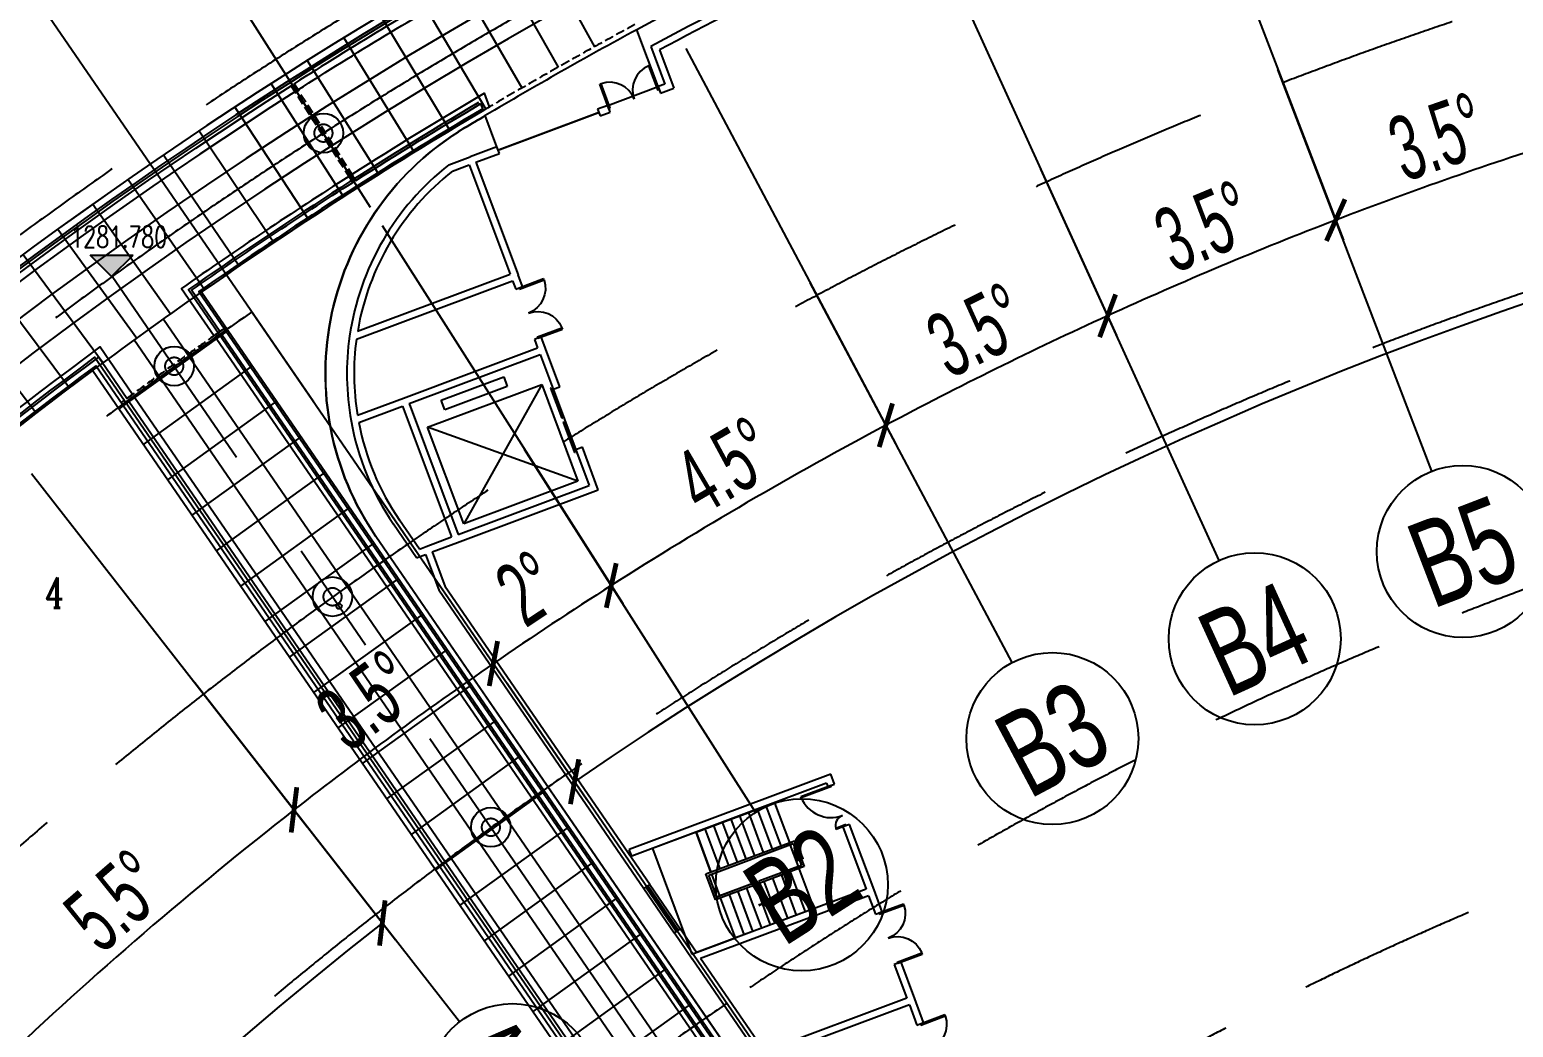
# Model space of a CAD drawing. Extents: x 36903891 to 38126251, y 2073392 to 2924740.
# Drawn here: x 37034211 to 37075620, y 2369613 to 2397440 of the extents above; entities that cross this region are included whole.
import ezdxf
from ezdxf.enums import TextEntityAlignment as Align
from ezdxf.xclip import XClip

# ---------------------------------------------------------------- set-up
doc = ezdxf.new("R2010")
doc.units = 0
doc.header["$LTSCALE"] = 1000
doc.header["$XCLIPFRAME"] = 0
for name, pattern in [('__DASH', [0.35, 0.25, -0.1]), ('CENTER', [2, 1.25, -0.25, 0.25, -0.25]), ('CENTER2', [28.575, 19.05, -3.175, 3.175, -3.175]), ('DASH', [0.35, 0.25, -0.1]), ('HIDDEN', [0.375, 0.25, -0.125])]:
    doc.linetypes.add(name, pattern=pattern)
doc.layers.get('0').update_dxf_attribs({"color": 8})
doc.layers.get('Defpoints').update_dxf_attribs({"color": 8})
for name, color, linetype in [('#幕墙线-平面', 8, 'Continuous'), ('#标注', 8, 'Continuous'), ('#虚线', 8, 'HIDDEN'), ('#轴线', 8, 'CENTER2'), ('1-WIN-1', 8, 'Continuous'), ('A-AL-E', 8, 'Continuous'), ('A-COLS-PLAN-C', 8, 'DASH'), ('A-DETL-ALUM', 8, 'Continuous'), ('A-DIMS-ELEV', 8, 'Continuous'), ('A-DIMS-SYMB', 8, 'Continuous'), ('A-FLOR', 8, 'Continuous'), ('A-FLOR-UNDR', 8, '__DASH'), ('A-GRID', 8, 'CENTER'), ('A-STRS-HRAL', 8, 'Continuous'), ('DIM', 8, 'Continuous'), ('周边建筑', 8, 'Continuous'), ('水-雨水-压力流-标识', 8, 'Continuous')]:
    doc.layers.add(name, color=color, linetype=linetype)
doc.styles.add('#文字', font='jrs.shx', dxfattribs={"width": 0.7, "bigfont": 'hztxt.shx'})
doc.styles.add('_TCH_DIM', font='SIMPLEX', dxfattribs={"bigfont": 'GBCBIG'})
doc.styles.add('_TCH_LABEL', font='COMPLEX', dxfattribs={"bigfont": 'GBCBIG'})
doc.styles.add('JHZX', font='jrs.shx', dxfattribs={"width": 0.6, "bigfont": 'jhz.shx'})
doc.dimstyles.new('JZBZ-600', dxfattribs={"dimscale": 600, "dimtxt": 3, "dimasz": 1.5, "dimexe": 1, "dimexo": 1, "dimgap": 0.5, "dimtad": 1, "dimdec": 0, "dimdsep": 46, "dimtxsty": 'JHZX', "dimblk1": 'ARCHTICK', "dimblk2": 'ARCHTICK', "dimsah": 1, "dimcen": 0, "dimclrd": 1, "dimclre": 1, "dimclrt": 2, "dimadec": 1, "dimazin": 2, "dimtfac": 1, "dimtdec": 0, "dimtix": 1, "dimtmove": 0, "dimatfit": 3, "dimfxl": 1, "dimtolj": 1, "dimlwd": -1, "dimlwe": -1, "dimarcsym": 1})

# ---------------------------------------------------------------- blocks, each defined once
blk = doc.blocks.new('_ARCHTICK')
at = {"color": 0, "linetype": 'ByBlock', "const_width": 0.15}
blk.add_lwpolyline([(-0.5, -0.5), (0.5, 0.5)], dxfattribs=at)
blk = doc.blocks.new('*D121')
at = {"layer": '#标注', "transparency": 16777216}
for p, q in [((36743040, 3037776), (36746799, 3025855)), ((36735838, 3035261), (36740318, 3023591))]:
    blk.add_line(p, q, dxfattribs=at)
blk.add_arc((36780595, 2918663), 112993, 107.49913, 110.9993, dxfattribs=at)
at = {"layer": 'Defpoints', "color": 0, "transparency": 16777216}
for p in [(36742860, 3038348), (36735623, 3035821), (36744431, 3025713), (36780595, 2918663)]:
    blk.add_point(p, dxfattribs=at)
at = {"layer": '#标注', "transparency": 16777216, "xscale": 900, "yscale": 900, "zscale": 900}
for p, rotation in [((36746619, 3026427), 17.49912631147501), ((36740103, 3024152), 200.9993024395131)]:
    blk.add_blockref('_ARCHTICK', p, dxfattribs=dict(at, rotation=rotation))
at = {"layer": '#标注', "transparency": 16777216, "insert": (36742948, 3026472), "char_height": 1800, "attachment_point": 5, "rotation": 19.2492, "style": 'JHZX'}
blk.add_mtext('\\A1;3.5°', dxfattribs=at)
blk = doc.blocks.new('*D122')
at = {"layer": '#标注', "transparency": 16777216}
for p, q in [((36735838, 3035261), (36740318, 3023591)), ((36728803, 3032311), (36733987, 3020937))]:
    blk.add_line(p, q, dxfattribs=at)
blk.add_arc((36780595, 2918663), 112993, 110.9993, 114.49948, dxfattribs=at)
at = {"layer": 'Defpoints', "color": 0, "transparency": 16777216}
for p in [(36735623, 3035821), (36728555, 3032857), (36737963, 3023305), (36780595, 2918663)]:
    blk.add_point(p, dxfattribs=at)
at = {"layer": '#标注', "transparency": 16777216, "xscale": 900, "yscale": 900, "zscale": 900}
for p, rotation in [((36740103, 3024152), 20.99930243952042), ((36733738, 3021483), 204.4994813636544)]:
    blk.add_blockref('_ARCHTICK', p, dxfattribs=dict(at, rotation=rotation))
at = {"layer": '#标注', "transparency": 16777216, "insert": (36736436, 3023972), "char_height": 1800, "attachment_point": 5, "rotation": 22.7494, "style": 'JHZX'}
blk.add_mtext('\\A1;3.5°', dxfattribs=at)
blk = doc.blocks.new('*D123')
at = {"layer": '#标注', "transparency": 16777216}
for p, q in [((36728803, 3032311), (36733987, 3020937)), ((36721962, 3028937), (36727830, 3017900))]:
    blk.add_line(p, q, dxfattribs=at)
blk.add_arc((36780595, 2918663), 112993, 114.49948, 117.99966, dxfattribs=at)
at = {"layer": 'Defpoints', "color": 0, "transparency": 16777216}
for p in [(36728555, 3032857), (36721680, 3029467), (36731654, 3020507), (36780595, 2918663)]:
    blk.add_point(p, dxfattribs=at)
at = {"layer": '#标注', "transparency": 16777216, "xscale": 900, "yscale": 900, "zscale": 900}
for p, rotation in [((36733738, 3021483), 24.49948136366967), ((36727548, 3018430), 207.9996618949492)]:
    blk.add_blockref('_ARCHTICK', p, dxfattribs=dict(at, rotation=rotation))
at = {"layer": '#标注', "transparency": 16777216, "insert": (36730089, 3021080), "char_height": 1800, "attachment_point": 5, "rotation": 26.2496, "style": 'JHZX'}
blk.add_mtext('\\A1;3.5°', dxfattribs=at)
blk = doc.blocks.new('*D124')
at = {"layer": '#标注', "transparency": 16777216}
for p, q in [((36721962, 3028937), (36727830, 3017900)), ((36713490, 3023997), (36720206, 3013454))]:
    blk.add_line(p, q, dxfattribs=at)
blk.add_arc((36780595, 2918663), 112993, 117.99966, 122.49991, dxfattribs=at)
at = {"layer": 'Defpoints', "color": 0, "transparency": 16777216}
for p in [(36721680, 3029467), (36713167, 3024503), (36724955, 3017007), (36780595, 2918663)]:
    blk.add_point(p, dxfattribs=at)
at = {"layer": '#标注', "transparency": 16777216, "xscale": 900, "yscale": 900, "zscale": 900}
for p, rotation in [((36727548, 3018430), 27.99966189494099), ((36719884, 3013960), 212.4999107683863)]:
    blk.add_blockref('_ARCHTICK', p, dxfattribs=dict(at, rotation=rotation))
at = {"layer": '#标注', "transparency": 16777216, "insert": (36723067, 3017307), "char_height": 1800, "attachment_point": 5, "rotation": 30.2498, "style": 'JHZX'}
blk.add_mtext('\\A1;4.5°', dxfattribs=at)
blk = doc.blocks.new('*D125')
at = {"layer": '#标注', "transparency": 16777216}
for p, q in [((36713490, 3023997), (36720206, 3013454)), ((36709854, 3021591), (36716934, 3011289))]:
    blk.add_line(p, q, dxfattribs=at)
blk.add_arc((36780595, 2918663), 112993, 122.49991, 124.5, dxfattribs=at)
at = {"layer": 'Defpoints', "color": 0, "transparency": 16777216}
for p in [(36713167, 3024503), (36709515, 3022085), (36718779, 3013248), (36780595, 2918663)]:
    blk.add_point(p, dxfattribs=at)
at = {"layer": '#标注', "transparency": 16777216, "xscale": 900, "yscale": 900, "zscale": 900}
for p, rotation in [((36719884, 3013960), 32.49991076837989), ((36716595, 3011783), 214.4999999999778)]:
    blk.add_blockref('_ARCHTICK', p, dxfattribs=dict(at, rotation=rotation))
at = {"layer": '#标注', "transparency": 16777216, "insert": (36717567, 3013887), "char_height": 1800, "attachment_point": 5, "rotation": 33.5, "style": 'JHZX'}
blk.add_mtext('\\A1;2°', dxfattribs=at)
blk = doc.blocks.new('*D126')
at = {"layer": '#标注', "transparency": 16777216}
for p, q in [((36709854, 3021591), (36716934, 3011289)), ((36703702, 3017080), (36711398, 3007230))]:
    blk.add_line(p, q, dxfattribs=at)
blk.add_arc((36780595, 2918663), 112993, 124.5, 128.00018, dxfattribs=at)
at = {"layer": 'Defpoints', "color": 0, "transparency": 16777216}
for p in [(36709515, 3022085), (36703333, 3017553), (36714712, 3010461), (36780595, 2918663)]:
    blk.add_point(p, dxfattribs=at)
at = {"layer": '#标注', "transparency": 16777216, "xscale": 900, "yscale": 900, "zscale": 900}
for p, rotation in [((36716595, 3011783), 34.49999999998656), ((36711029, 3007702), 218.0001823342602)]:
    blk.add_blockref('_ARCHTICK', p, dxfattribs=dict(at, rotation=rotation))
at = {"layer": '#标注', "transparency": 16777216, "insert": (36713071, 3010753), "char_height": 1800, "attachment_point": 5, "rotation": 36.2501, "style": 'JHZX'}
blk.add_mtext('\\A1;3.5°', dxfattribs=at)
blk = doc.blocks.new('*D127')
at = {"layer": '#标注', "transparency": 16777216}
for p, q in [((36703702, 3017080), (36711398, 3007230)), ((36694618, 3009252), (36703223, 3000185))]:
    blk.add_line(p, q, dxfattribs=at)
blk.add_arc((36780595, 2918663), 112993, 128.00018, 133.50364, dxfattribs=at)
at = {"layer": 'Defpoints', "color": 0, "transparency": 16777216}
for p in [(36703333, 3017553), (36694205, 3009687), (36708214, 3005430), (36780595, 2918663)]:
    blk.add_point(p, dxfattribs=at)
at = {"layer": '#标注', "transparency": 16777216, "xscale": 900, "yscale": 900, "zscale": 900}
for p, rotation in [((36711029, 3007702), 38.00018233427483), ((36702810, 3000620), 223.5036351110636)]:
    blk.add_blockref('_ARCHTICK', p, dxfattribs=dict(at, rotation=rotation))
at = {"layer": '#标注', "transparency": 16777216, "insert": (36706051, 3005169), "char_height": 1800, "attachment_point": 5, "rotation": 40.7519, "style": 'JHZX'}
blk.add_mtext('\\A1;5.5°', dxfattribs=at)
blk = doc.blocks.new('*D134')
at = {"layer": '#标注', "transparency": 16777216}
for p, q in [((36703702, 3017080), (36713863, 3004073)), ((36670314, 2860018), (36684887, 2867766))]:
    blk.add_line(p, q, dxfattribs=at)
blk.add_arc((36780593, 2918654), 108993, 127.99706, 208, dxfattribs=at)
at = {"layer": 'Defpoints', "color": 0, "transparency": 16777216}
for p in [(36703333, 3017553), (36682082, 2965294), (36780593, 2918654), (36669784, 2859736)]:
    blk.add_point(p, dxfattribs=at)
at = {"layer": '#标注', "transparency": 16777216, "xscale": 900, "yscale": 900, "zscale": 900}
for p, rotation in [((36713494, 3004546), 37.99705879158983), ((36684357, 2867485), 297.9999999999915)]:
    blk.add_blockref('_ARCHTICK', p, dxfattribs=dict(at, rotation=rotation))
at = {"layer": '#标注', "transparency": 16777216, "insert": (36672808, 2941567), "char_height": 1800, "attachment_point": 5, "rotation": 77.9985, "style": 'JHZX'}
blk.add_mtext('\\A1;80°', dxfattribs=at)
blk = doc.blocks.new('*D53')
at = {"layer": '#标注', "transparency": 16777216}
for p, q in [((36709851, 3021595), (36719200, 3007992)), ((36869683, 3006201), (36857910, 2994633))]:
    blk.add_line(p, q, dxfattribs=at)
blk.add_arc((36780595, 2918663), 108993, 44.49706, 124.5, dxfattribs=at)
at = {"layer": 'Defpoints', "color": 0, "transparency": 16777216}
for p in [(36709511, 3022089), (36815783, 3021819), (36870111, 3006621), (36780595, 2918663)]:
    blk.add_point(p, dxfattribs=at)
at = {"layer": '#标注', "transparency": 16777216, "xscale": 900, "yscale": 900, "zscale": 900}
for p, rotation in [((36718860, 3008487), 214.4999999999928), ((36858338, 2995053), 314.497058791603)]:
    blk.add_blockref('_ARCHTICK', p, dxfattribs=dict(at, rotation=rotation))
at = {"layer": '#标注', "transparency": 16777216, "insert": (36791159, 3028348), "char_height": 1800, "attachment_point": 5, "rotation": 354.4985, "style": 'JHZX'}
blk.add_mtext('\\A1;80°', dxfattribs=at)
blk = doc.blocks.new('*U49')
blk.add_line((20, 0), (0, 0))
blk.add_circle((24, 0), 4)
at = {"style": 'JHZX', "width": 0.75}
blk.add_attdef('AXES', text='', height=4, dxfattribs=at).set_placement((24, 0), align=Align.MIDDLE_CENTER)
blk = doc.blocks.new('*U51')
blk.add_line((0, -20), (0, 0))
blk.add_circle((0, -24), 4)
at = {"style": 'JHZX', "width": 0.75}
blk.add_attdef('AXES', text='', height=4, dxfattribs=at).set_placement((0, -24), align=Align.MIDDLE_CENTER)
blk = doc.blocks.new('DOTE-11')
at = {"layer": '#虚线', "ltscale": 20}
for radius, start, end in [(117100, 53.5, 124.5), (109300, 53.5, 124.5), (124900, 124.5, 127.09412), (101500, 53.5, 124.5), (117100, 127.09412, 208), (93700, 53.5, 124.5), (109300, 127.27938, 208), (85900, 53.5, 124.5)]:
    blk.add_arc((36780599, 2918657), radius, start, end, dxfattribs=at)
at = {"layer": '#轴线'}
for p, q in [((36713167, 3024503), (36701830, 3042298)), ((36743952, 2971978), (36697563, 3039474)), ((36741799, 2970432), (36705958, 3022581))]:
    blk.add_line(p, q, dxfattribs=at)
for radius, start, end in [(146600, 324.5, 183.99981), (138800, 324.5, 210.18842), (130400, 324.5, 210.32938), (127950, 324.5, 210.37401), (117100, 124.5, 127.09412), (109300, 124.5, 127.27938), (101500, 124.5, 127.49316)]:
    blk.add_arc((36780599, 2918657), radius, start, end, dxfattribs=at)
blk = doc.blocks.new('A$C80b62fe7')
at = {"layer": '#幕墙线-平面'}
for p, q in [((32917, 240541), (-2164, 291584)), ((32093, 239975), (-2988, 291018))]:
    blk.add_line(p, q, dxfattribs=at)
for points in [[(-1880, 317592), (6689, 302445, -0.411969), (6351, 301208, 0.208557), (-55297, 217895, -0.411975), (-56381, 217211), (-73371, 220978)], [(-2107, 317464), (6463, 302317, -0.411969), (6222, 301433, 0.208557), (-55550, 217954, -0.411975), (-56324, 217464), (-73315, 221231)], [(6636, 297634, 0.019059), (-1460, 292412), (33691, 241268)], [(6768, 297410, 0.018548), (-1099, 292347), (33905, 241415)], [(31120, 239306), (-4082, 290526, 0.032102), (-16478, 280071, 0.032102)], [(30906, 239159), (-4144, 290156, 0.031569), (-16298, 279883)]]:
    blk.add_lwpolyline(points, format="xyb", dxfattribs=at)
for radius, start, end in [(128529, 333.50225, 195.7758), (127529, 333.53985, 195.7884)]:
    blk.add_arc((71052, 188867), radius, start, end, dxfattribs=at)
blk = doc.blocks.new('DASWQE')
at = {"layer": '#幕墙线-平面', "ltscale": 10}
for points in [[(-63070, 113735), (-61178, 110323)], [(-64118, 113147), (-62195, 109753)], [(-65085, 112419), (-63206, 109174)], [(-66120, 111813), (-64212, 108585)], [(-67150, 111197), (-65212, 107987)], [(-68175, 110572), (-66207, 107380)], [(-69193, 109938), (-67196, 106764)], [(-70206, 109294), (-68179, 106139)], [(-71213, 108641), (-69157, 105504)], [(-72213, 107978), (-70128, 104861)], [(-73208, 107306), (-71094, 104209)], [(-74196, 106626), (-72054, 103547)], [(-75177, 105936), (-73008, 102878)], [(-76153, 105237), (-73955, 102199)], [(-77122, 104529), (-74895, 101511)], [(-78084, 103812), (-75830, 100815)], [(-79040, 103086), (-76758, 100110)], [(-71410, 102413), (-74456, 100223)], [(-70730, 101424), (-73776, 99234)], [(-70050, 100435), (-73096, 98245)], [(-69371, 99446), (-72416, 97256)], [(-68691, 98457), (-71737, 96267)], [(-68011, 97468), (-71057, 95278)], [(-67332, 96479), (-70377, 94289)], [(-66652, 95490), (-69698, 93300)], [(-65972, 94501), (-69018, 92311)], [(-65293, 93512), (-68338, 91323)], [(-64613, 92523), (-67659, 90334)], [(-63933, 91534), (-66979, 89345)], [(-63254, 90546), (-66299, 88356)], [(-62574, 89557), (-65620, 87367)], [(-61894, 88568), (-64940, 86378)], [(-61215, 87579), (-64260, 85389)], [(-60535, 86590), (-63580, 84400)], [(-59855, 85601), (-62901, 83411)], [(-59175, 84612), (-62221, 82422)], [(-58496, 83623), (-61541, 81433)]]:
    blk.add_lwpolyline(points, dxfattribs=at)
blk.add_arc((5, 4), 126150, 124.88606, 126.68903, dxfattribs=at)
at = {"layer": 'DIM', "ltscale": 10}
blk.add_blockref('A$C80b62fe7', (-71047, -188863), dxfattribs=at)
blk = doc.blocks.new('雨水立管')
blk.add_circle((0, 0), 50)
blk = doc.blocks.new('雨水')
at = {"layer": '水-雨水-压力流-标识', "xscale": 1.5, "yscale": 1.5, "zscale": 1.5}
blk.add_blockref('雨水立管', (35579662, 3013371), dxfattribs=at)
blk = doc.blocks.new('800柱子')
at = {"layer": 'A-DETL-ALUM', "ltscale": 0.3}
blk.add_circle((35572079, 2737405), 550, dxfattribs=at)
blk = doc.blocks.new('$DorLib2D$00000002')
at = {"layer": '1-WIN-1'}
for p, q in [((-0.5, 0), (-0.5, 0.4875)), ((-0.475, 0.4875), (-0.5, 0.4875)), ((-0.475, 0), (-0.475, 0.4875)), ((0.475, 0), (0.475, 0.4875)), ((0.475, 0.4875), (0.5, 0.4875)), ((0.5, 0), (0.5, 0.4875)), ((-0.5, 0), (-0.475, 0)), ((0.5, 0), (0.475, 0))]:
    blk.add_line(p, q, dxfattribs=at)
for centre, start, end in [((-0.4875, 0), 0, 88.53072), ((0.4875, 0), 91.46928, 180)]:
    blk.add_arc(centre, 0.4875, start, end, dxfattribs=at)
blk = doc.blocks.new('$DorLib2D$00000225')
for p, q in [((0.475, -0.001), (0.475, 0.752)), ((0.475, 0.752), (0.5, 0.752)), ((0.5, -0.001), (0.5, 0.752)), ((-0.5, 0), (-0.5, 0.252)), ((-0.475, 0.252), (-0.5, 0.252)), ((-0.475, 0), (-0.475, 0.252)), ((-0.475, 0), (-0.5, 0)), ((0.475, -0.001), (0.5, -0.001))]:
    blk.add_line(p, q)
for centre, radius, start, end in [((0.505, -0.002), 0.755, 92.2493, 179.7238), ((-0.501, 0.003), 0.251, 359.7899, 84.0974)]:
    blk.add_arc(centre, radius, start, end)
blk = doc.blocks.new('$DorLib2D$00000213')
at = {"const_width": 0.02}
blk.add_lwpolyline([(0.5, 0), (-0.5, 0)], dxfattribs=at)
blk = doc.blocks.new('$WINLIB2D$00000001')
for points in [[(-0.5, 0.5), (-0.5, -0.5)], [(-0.5, 0.5), (0.5, 0.5)], [(0.5, -0.5), (0.5, 0.5)], [(0.5, 0.167), (-0.5, 0.167)], [(0.5, -0.167), (-0.5, -0.167)], [(-0.5, -0.5), (0.5, -0.5)]]:
    blk.add_lwpolyline(points)
blk = doc.blocks.new('$DORLIB2D$00000127')
for points in [[(-0.533, 0.795), (-0.533, 0.69)], [(-0.033, 0.795), (-0.533, 0.795)], [(-0.033, 0.69), (-0.533, 0.69)], [(-0.033, 0.795), (-0.033, 0.69)], [(0.533, 0.795), (0.033, 0.795)], [(0.033, 0.795), (0.033, 0.69)], [(0.533, 0.69), (0.033, 0.69)], [(0.533, 0.795), (0.533, 0.69)], [(0.5, 0.5), (-0.5, 0.5)]]:
    blk.add_lwpolyline(points)
blk = doc.blocks.new('123')
at = {"layer": '周边建筑'}
for p, q in [((34896559, 2952811), (34896149, 2954454)), ((34896483, 2953942), (34896753, 2952860)), ((34896719, 2953821), (34896995, 2952714)), ((34896753, 2952860), (34896559, 2952811)), ((34891901, 2951650), (34891677, 2952551)), ((34895103, 2952449), (34894812, 2952376)), ((34895103, 2952449), (34896559, 2952811)), ((34895152, 2952254), (34895103, 2952449)), ((34896559, 2952811), (34896607, 2952617)), ((34896607, 2952617), (34896995, 2952714)), ((34894812, 2952376), (34894861, 2952182)), ((34894861, 2952182), (34895152, 2952254)), ((34891901, 2951650), (34891125, 2951457)), ((34891950, 2951456), (34891901, 2951650)), ((34890512, 2951304), (34891125, 2951457)), ((34890591, 2951117), (34891076, 2951238)), ((34891076, 2951238), (34891863, 2948083)), ((34891270, 2951287), (34891950, 2951456)), ((34891270, 2951287), (34892081, 2948034)), ((34887397, 2946764), (34891911, 2947889)), ((34887457, 2946985), (34891863, 2948083)), ((34891911, 2947889), (34891972, 2947647)), ((34892166, 2947696), (34892081, 2948034)), ((34891972, 2947647), (34892166, 2947696)), ((34892529, 2946240), (34892335, 2946192)), ((34892613, 2945902), (34892529, 2946240)), ((34888514, 2944983), (34892395, 2945950)), ((34892335, 2946192), (34892395, 2945950)), ((34892888, 2944800), (34892613, 2945902)), ((34888659, 2944813), (34892443, 2945756)), ((34892443, 2945756), (34892694, 2944752)), ((34887184, 2944651), (34888514, 2944983)), ((34889558, 2944805), (34891362, 2945255)), ((34891431, 2944978), (34889627, 2944528)), ((34891362, 2945255), (34891431, 2944978)), ((34887197, 2944448), (34888465, 2944764)), ((34888465, 2944764), (34889408, 2940980)), ((34888659, 2944813), (34889603, 2941029)), ((34889094, 2944102), (34892393, 2944924)), ((34889627, 2944528), (34889558, 2944805)), ((34892393, 2944924), (34889791, 2941307)), ((34892393, 2944924), (34893090, 2942130)), ((34892393, 2944924), (34893090, 2942130)), ((34892694, 2944752), (34892888, 2944800)), ((34893090, 2942130), (34889094, 2944102)), ((34889791, 2941307), (34889094, 2944102)), ((34893323, 2943054), (34893129, 2943005)), ((34893129, 2943005), (34893387, 2941972)), ((34893629, 2941826), (34893323, 2943054)), ((34893090, 2942130), (34889791, 2941307)), ((34889554, 2940810), (34893629, 2941826)), ((34889603, 2941029), (34893387, 2941972)), ((34902046, 2913529), (34887313, 2941237)), ((34888375, 2940517), (34887843, 2941519)), ((34888479, 2940748), (34888019, 2941613)), ((34888681, 2940799), (34889408, 2940980)), ((34888375, 2940517), (34888632, 2940581)), ((34888479, 2940748), (34888681, 2940799)), ((34888632, 2940581), (34888889, 2939551)), ((34888826, 2940629), (34889554, 2940810)), ((34888826, 2940629), (34889077, 2939623)), ((34893810, 2930722), (34889077, 2939623)), ((34888889, 2939551), (34893633, 2930628)), ((34899178, 2933213), (34893350, 2931760)), ((34899032, 2932970), (34893399, 2931566)), ((34899032, 2932970), (34899056, 2932873)), ((34899250, 2932922), (34899178, 2933213)), ((34895258, 2932029), (34897528, 2932595)), ((34897528, 2932595), (34897816, 2931441)), ((34899056, 2932873), (34899250, 2932922)), ((34895762, 2932155), (34896050, 2931001)), ((34896014, 2932218), (34896302, 2931063)), ((34896267, 2932281), (34896555, 2931126)), ((34896519, 2932344), (34896807, 2931189)), ((34896771, 2932407), (34897059, 2931252)), ((34897024, 2932470), (34897311, 2931315)), ((34897276, 2932533), (34897564, 2931378)), ((34893399, 2931566), (34893350, 2931760)), ((34895258, 2932029), (34893996, 2931715)), ((34893996, 2931715), (34894758, 2928658)), ((34895258, 2932029), (34895546, 2930875)), ((34895546, 2930875), (34895258, 2932029)), ((34895510, 2932092), (34895798, 2930938)), ((34899541, 2931757), (34899347, 2931709)), ((34899347, 2931709), (34899794, 2929914)), ((34900012, 2929865), (34899541, 2931757)), ((34895400, 2930838), (34897962, 2931477)), ((34895473, 2930795), (34897918, 2931404)), ((34895560, 2930816), (34897831, 2931383)), ((34897988, 2930752), (34897831, 2931383)), ((34897918, 2931404), (34898075, 2930774)), ((34897962, 2931477), (34898148, 2930730)), ((34893633, 2930628), (34893810, 2930722)), ((34895586, 2930091), (34895400, 2930838)), ((34895630, 2930164), (34895473, 2930795)), ((34895717, 2930186), (34895560, 2930816)), ((34898075, 2930774), (34896844, 2930467)), ((34897988, 2930752), (34896844, 2930467)), ((34897032, 2929932), (34896844, 2930467)), ((34898148, 2930730), (34896864, 2930410)), ((34897533, 2929350), (34897245, 2930505)), ((34897786, 2929413), (34897498, 2930568)), ((34898038, 2929476), (34897750, 2930631)), ((34898290, 2929539), (34898002, 2930694)), ((34896767, 2930386), (34895586, 2930091)), ((34896747, 2930442), (34895630, 2930164)), ((34896747, 2930442), (34895717, 2930186)), ((34896020, 2928973), (34895732, 2930128)), ((34896020, 2928973), (34895732, 2930128)), ((34896272, 2929036), (34895984, 2930190)), ((34896524, 2929099), (34896236, 2930253)), ((34896777, 2929162), (34896489, 2930316)), ((34897029, 2929225), (34896741, 2930379)), ((34896929, 2929924), (34896747, 2930442)), ((34897281, 2929287), (34896993, 2930442)), ((34899794, 2929914), (34894890, 2928691)), ((34899843, 2929720), (34894986, 2928509)), ((34896907, 2929768), (34897115, 2929939)), ((34897085, 2929782), (34896907, 2929768)), ((34897115, 2929939), (34896929, 2929924)), ((34897163, 2929258), (34896982, 2929774)), ((34897261, 2929282), (34897085, 2929782)), ((34899843, 2929720), (34899976, 2929186)), ((34900170, 2929235), (34900012, 2929865)), ((34894514, 2929397), (34894338, 2929303)), ((34894338, 2929303), (34894750, 2928528)), ((34894890, 2928691), (34894514, 2929397)), ((34897163, 2929258), (34896020, 2928973)), ((34898290, 2929539), (34897261, 2929282)), ((34899976, 2929186), (34900170, 2929235)), ((34894758, 2928658), (34896020, 2928973)), ((34896322, 2925571), (34894750, 2928528)), ((34896462, 2925734), (34894986, 2928509)), ((34900533, 2927779), (34900338, 2927731)), ((34900338, 2927731), (34900580, 2926761)), ((34900799, 2926712), (34900533, 2927779)), ((34900580, 2926761), (34896462, 2925734)), ((34900629, 2926566), (34896559, 2925552)), ((34900629, 2926566), (34900774, 2925984)), ((34900968, 2926033), (34900799, 2926712)), ((34900774, 2925984), (34900968, 2926033))]:
    blk.add_line(p, q, dxfattribs=at)
for points, format in [([(34942222, 2916271, 0.098236), (34912257, 2909930, -0.389733), (34902046, 2913529), (34887313, 2941237, -0.432463), (34891065, 2952275, -0.001332), (34891677, 2952551, -0.001332)], "xyb"), ([(34897935, 2932075, 0, 0, 0), (34894695, 2931267, 0, 0, 0), (34895160, 2929403, 0, 0, 0), (34897052, 2929875, 0, 80, 0), (34896761, 2929802, 0, 0, 0)], "xyseb"), ([(34898343, 2930196, 0, 0, 0), (34897208, 2929913, 0, 80, 0), (34897499, 2929986, 0, 0, 0)], "xyseb")]:
    blk.add_lwpolyline(points, format=format, dxfattribs=at)
for centre, radius, start, end in [((34943222, 2837577), 126000, 68.06236, 111.93764), ((34943222, 2837577), 125400, 107.56615, 111.8836), ((34943222, 2837577), 125200, 107.66357, 111.80388), ((34943222, 2837577), 126000, 111.93764, 114.14794), ((34943222, 2837577), 126000, 114.14794, 114.45317), ((34894376, 2944993), 8000, 114.4532, 208), ((34894377, 2944993), 7400, 121.4801, 165.2924), ((34894377, 2944993), 7200, 121.7231, 163.9405), ((34894376, 2944993), 7400, 165.2931, 183.6751), ((34894376, 2944993), 7200, 165.7635, 182.7197), ((34894376, 2944993), 7400, 183.6751, 208), ((34894376, 2944993), 7200, 184.3383, 208)]:
    blk.add_arc(centre, radius, start, end, dxfattribs=at)
for name, p, xscale, yscale, zscale, rotation in [('$DorLib2D$00000002', (34895855, 2952533), 1500, 1500, 1500, 13.99999999998197), ('$DorLib2D$00000213', (34893381, 2951916), -3000, 3000, -3000, 13.99999999998211), ('$DorLib2D$00000002', (34892250, 2946944), -1500, 1500, 200, 283.9999999999779), ('$DORLIB2D$00000127', (34893008, 2943903), 1799.999999999999, 200, -1800, 103.9999999999802), ('$DorLib2D$00000225', (34899298, 2932315), 1200, 1200, 200, 104.0000000000006), ('$WINLIB2D$00000001', (34894074, 2930012), 1500, 200, -1500, 297.9999999999994), ('$DorLib2D$00000002', (34900254, 2928483), -1500.000000000001, 1500.000000000001, 200, 284.0000000000034), ('$DorLib2D$00000002', (34901052, 2925281), -1500, 1500, 200, 283.9999999999999)]:
    blk.add_blockref(name, p, dxfattribs=dict(at, xscale=xscale, yscale=yscale, zscale=zscale, rotation=rotation))
blk = doc.blocks.new('_YZHK')
blk.add_circle((0, 0), 0.5)
blk = doc.blocks.new('ASDFASD')
at = {"layer": 'A-COLS-PLAN-C', "ltscale": 0.3, "xscale": 500, "yscale": 500, "zscale": 500}
for p in [(35579225, 3026569), (35575060, 3020066), (35579479, 3013636), (35583898, 3007206)]:
    blk.add_blockref('_YZHK', p, dxfattribs=at)
blk = doc.blocks.new('CXVFG')
at = {"layer": 'A-DIMS-ELEV'}
blk.add_hatch(color=256, dxfattribs=at).paths.add_polyline_path([(39219715.2, 2093732.8), (39219115.2, 2094332.8), (39220315.2, 2094332.8)])
at = {"layer": 'A-AL-E'}
blk.add_line((39254354.9, 2040201.5), (39219273.9, 2091244.7), dxfattribs=at)
for points in [[(39221393, 2118520.2), (39229962.7, 2103372.9, -0.4119686), (39229647.1, 2102217.8, 0.2085568), (39167970.4, 2018866.5, -0.411975), (39166958, 2018227), (39149967.2, 2021994)], [(39221218.9, 2118421.7), (39229788.6, 2103274.4, -0.4119686), (39229547.3, 2102391.1, 0.2085568), (39167775.5, 2018911.3, -0.411975), (39167001.3, 2018422.3), (39150010.4, 2022189.3)], [(39230076.1, 2098415.3, 0.0186637), (39222156.9, 2093317.5), (39257189.4, 2042344.8)], [(39230093.9, 2098367.7, 0.0185476), (39222226.2, 2093304.9), (39257230.6, 2042373.1)], [(39254231.3, 2040116.6), (39219181.6, 2091114.1, 0.0315686), (39207027.9, 2080841.2)]]:
    blk.add_lwpolyline(points, format="xyb", dxfattribs=at)
blk.add_arc((39294377.2, 1989825.2), 126200, 126.520753, 133.822308, dxfattribs=at)
at = {"layer": 'A-DIMS-ELEV'}
for p, q in [((39219715.2, 2093732.8), (39219115.2, 2094332.8)), ((39219115.2, 2094332.8), (39220315.2, 2094332.8)), ((39219715.2, 2093732.8), (39220315.2, 2094332.8))]:
    blk.add_line(p, q, dxfattribs=at)
at = {"layer": 'A-FLOR-UNDR'}
for points in [[(39230268.8, 2098471.1, -0.0092302), (39234322.7, 2100763.4, -0.0090707)], [(39222905.6, 2092315.7, 0.0072078), (39219980.9, 2090212.9, 0.0072078)], [(39222962.8, 2092233.7, 0.0072078), (39220040.4, 2090132.5, 0.0072078)]]:
    blk.add_lwpolyline(points, format="xyb", dxfattribs=at)
for points in [[(39224727.4, 2099059.3), (39226447.1, 2096360.7)], [(39224811.7, 2099113.1), (39226531.5, 2096414.5)]]:
    blk.add_lwpolyline(points, dxfattribs=at)
at = {"layer": 'A-STRS-HRAL'}
for points in [[(39230418.2, 2103060.5, 0.0004314), (39230222.9, 2102950, -0.2670598), (39229722, 2102087.8, 0.0110802), (39224811.7, 2099113.1), (39224919.2, 2098944.4, -0.01108), (39229821.8, 2101914.5, 0.2921177)], [(39224834.9, 2098890.7, 0.1968207), (39168311.5, 2018788.2, -0.2921177), (39167389.9, 2017882.8, -0.0004314), (39167438.5, 2018101.9, 0.2670598), (39168116.6, 2018833, -0.1968208), (39224727.4, 2099059.3)], [(39256480.8, 2042757.9), (39222634.8, 2092004.2, -0.0004005), (39222798.6, 2092119), (39256643.7, 2042874.1, 0.0007682)], [(39220304.3, 2090451.7, 0.0004004), (39220143.2, 2090332.9), (39219349.8, 2091487.4, 0.0322814), (39206887.7, 2080983.9), (39207204.9, 2080661.1), (39207062.3, 2080520.9), (39206603.4, 2080987.9, -0.0330906), (39219397.5, 2091771)]]:
    blk.add_lwpolyline(points, format="xyb", close=True, dxfattribs=at)
for points in [[(39230126.5, 2098851.6, 0.0085786), (39226424, 2096583.1), (39226531.5, 2096414.5, -0.0081066), (39230022.8, 2098558)], [(39230268.8, 2098471.1, 0.0004026), (39230093.9, 2098367.7), (39230022.8, 2098558)], [(39222578.2, 2092086.6, -0.0004002), (39222741.9, 2092201.4), (39221948.9, 2093355.2, -0.0107054), (39226447.1, 2096360.7), (39226339.6, 2096529.4, 0.0110974), (39221671.9, 2093405.3), (39222578.2, 2092086.6)], [(39220360.9, 2090369.2), (39254237.9, 2041077.9, 0.0007696), (39254080.3, 2040954.1), (39220199.9, 2090250.5, -0.0004007), (39220360.9, 2090369.2)]]:
    blk.add_lwpolyline(points, format="xyb", dxfattribs=at)
blk.add_lwpolyline([(39230268.8, 2098471.1), (39230126.5, 2098851.6)], dxfattribs=at)
at = {"rotation": 6.500002316919359}
blk.add_blockref('123', (4896998.1, -4785198.4), dxfattribs=at)
at = {"layer": 'A-COLS-PLAN-C'}
blk.add_blockref('ASDFASD', (3646404.7, -928832), dxfattribs=at)
at = {"layer": '水-雨水-压力流-标识'}
for name, p in [('雨水', (3646404.7, -928832)), ('800柱子', (3653550.3, -639667.5)), ('800柱子', (3649383.6, -646168.4)), ('800柱子', (3653802.1, -652598.5)), ('800柱子', (3658221.2, -659028.6))]:
    blk.add_blockref(name, p, dxfattribs=at)
at = {"layer": 'A-DIMS-ELEV', "style": '_TCH_DIM', "width": 0.705882}
blk.add_text('1281.780', height=595, dxfattribs=at).set_placement((39218567.2, 2094542.8))
at = {"layer": 'A-DIMS-SYMB', "style": '_TCH_LABEL', "width": 0.705882}
blk.add_text('4', height=850, dxfattribs=at).set_placement((39217872.4, 2084494.3))
blk = doc.blocks.new('ZW-5001')
at = {"layer": '#标注'}
ref = blk.add_blockref('*U51', (36745265.3, 3030718.8), dxfattribs=dict(at, xscale=600.0000000000001, yscale=600.0000000000001, rotation=17.50003618908847))
ref.add_attrib('AXES', 'B6', dxfattribs={"layer": '0', "height": 2400, "rotation": 17.50004, "style": '#文字', "width": 0.7}).set_placement((36749595.5, 3016985.3), align=Align.MIDDLE_CENTER)
ref = blk.add_blockref('*U51', (36738490.1, 3028352.8), dxfattribs=dict(at, xscale=600.0000000000001, yscale=600.0000000000001, rotation=21.00000276549653))
ref.add_attrib('AXES', 'B5', dxfattribs={"layer": '0', "height": 2400, "rotation": 21, "style": '#文字', "width": 0.7}).set_placement((36743650.5, 3014909.2), align=Align.MIDDLE_CENTER)
ref = blk.add_blockref('*U51', (36731871.9, 3025577.5), dxfattribs=dict(at, xscale=599.9999999999999, yscale=599.9999999999999, rotation=24.49996934190458))
ref.add_attrib('AXES', 'B4', dxfattribs={"layer": '0', "height": 2400, "rotation": 24.49997, "style": '#文字', "width": 0.7}).set_placement((36737843.5, 3012474.1), align=Align.MIDDLE_CENTER)
ref = blk.add_blockref('*U51', (36725435.5, 3022403.4), dxfattribs=dict(at, xscale=600.0000000000001, yscale=600.0000000000001, rotation=27.99993591831275))
ref.add_attrib('AXES', 'B3', dxfattribs={"layer": '0', "height": 2400, "rotation": 27.99994, "style": '#文字', "width": 0.7}).set_placement((36732195.9, 3009689), align=Align.MIDDLE_CENTER)
ref = blk.add_blockref('*U51', (36717465.8, 3017755.7), dxfattribs=dict(at, xscale=600.0000000000001, yscale=600.0000000000001, rotation=32.49991076889408))
ref.add_attrib('AXES', 'B2', dxfattribs={"layer": '0', "height": 2400, "rotation": 32.49991, "style": '#文字', "width": 0.7}).set_placement((36725202.9, 3005610.8), align=Align.MIDDLE_CENTER)
ref = blk.add_blockref('*U49', (36708260.1, 3011244.2), dxfattribs=dict(at, xscale=599.9999999999999, yscale=599.9999999999999, rotation=307.9976150771129))
ref.add_attrib('AXES', 'A23', dxfattribs={"layer": '0', "height": 2400, "rotation": 307.99762, "style": '#文字', "width": 0.7}).set_placement((36717125.1, 2999896.5), align=Align.MIDDLE_CENTER)
ref = blk.add_blockref('*U49', (36699715.4, 3003881.2), dxfattribs=dict(at, xscale=599.9999999999997, yscale=599.9999999999997, rotation=313.5000651485427))
ref.add_attrib('AXES', 'A22', dxfattribs={"layer": '0', "height": 2400, "rotation": 313.50007, "style": '#文字', "width": 0.7}).set_placement((36709627.7, 2993435.8), align=Align.MIDDLE_CENTER)
for base, center, p1, p2, picture, middle in [((36815783.2, 3021819.5), (36780594.8, 2918662.6), (36870111.4, 3006621.3), (36709511.5, 3022089.5), '*D53', (36791159.2, 3028348.4)), ((36744431.4, 3025712.7), (36780594.8, 2918662.6), (36742860, 3038348.4), (36735623.4, 3035821.4), '*D121', (36742947.8, 3026471.9)), ((36737963.3, 3023305.2), (36780594.8, 2918662.6), (36735623.4, 3035821.4), (36728554.6, 3032857.2), '*D122', (36736436.1, 3023972.4)), ((36731654.2, 3020507.3), (36780594.8, 2918662.6), (36728554.6, 3032857.2), (36721679.9, 3029467.1), '*D123', (36730089.1, 3021079.9)), ((36724954.6, 3017007.3), (36780594.8, 2918662.6), (36721679.9, 3029467.1), (36713167.4, 3024502.8), '*D124', (36723067.5, 3017307.1)), ((36718778.9, 3013247.5), (36780594.8, 2918662.6), (36713167.4, 3024502.8), (36709514.5, 3022085), '*D125', (36717567.3, 3013886.9)), ((36714711.8, 3010461), (36780594.8, 2918662.6), (36709514.5, 3022085), (36703333, 3017552.5), '*D126', (36713071, 3010753.2)), ((36682082.4, 2965294), (36780592.7, 2918654.1), (36703333, 3017552.5), (36669783.8, 2859736), '*D134', (36672807.9, 2941567.4)), ((36708214.1, 3005429.8), (36780594.8, 2918662.6), (36703333, 3017552.5), (36694205, 3009686.8), '*D127', (36706051, 3005169.1))]:
    dim = blk.add_angular_dim_3p(base=base, center=center, p1=p1, p2=p2, dimstyle='JZBZ-600', override={"dimclrd": 256, "dimclre": 256, "dimclrt": 256}, dxfattribs=at)
    dim.commit()
    dim.dimension.update_dxf_attribs({"geometry": picture, "text_midpoint": middle})
blk = doc.blocks.new('FDGFH')
at = {"layer": 'A-FLOR'}
blk.add_blockref('ZW-5001', (-36780599, -2918657), dxfattribs=at)
at = {"layer": 'A-GRID'}
blk.add_blockref('DOTE-11', (-36780599, -2918657), dxfattribs=at)
blk = doc.blocks.new('JUTEWR')
at = {"layer": 'A-STRS-HRAL'}
blk.add_blockref('DASWQE', (36747505, 2929437), dxfattribs=at)
at = {"layer": 'DIM'}
for name, p in [('FDGFH', (36747510, 2929431)), ('CXVFG', (-2546868, 939616))]:
    blk.add_blockref(name, p, dxfattribs=at)

msp = doc.modelspace()

# ---------------------------------------------------------------- block references
at = {"layer": 'DIM'}
ref = msp.add_blockref('JUTEWR', (363648.3, -642797.5), dxfattribs=at)
XClip(ref).set_block_clipping_path([(36540243.0880557299, 2702892.0700622862), (36938694.1744792983, 3117037.741362222)])

doc.saveas('drawing.dxf')
